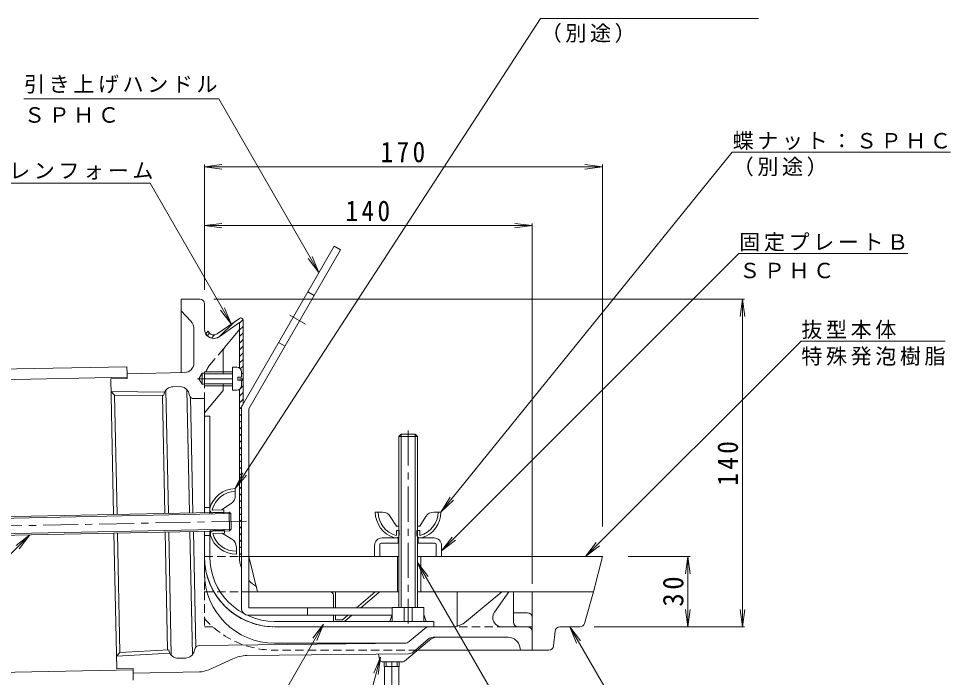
# Model space of a CAD drawing. Units: millimetres at full size, sheet at 1:3, with parts at other scales. Extents: x -328 to 269, y -404 to 363.
# Drawn here: x -128.8 to 269.2, y -258.8 to 22.6 of the extents above; entities that cross this region are included whole.
import ezdxf

# ---------------------------------------------------------------- set-up
doc = ezdxf.new("R2010")
doc.units = ezdxf.units.MM
doc.header["$LTSCALE"] = 3
doc.linetypes.add('CHAIN1', pattern=[8, 5, -1, 1, -1])
doc.linetypes.add('DASHED1', pattern=[1.8, 1.2, -0.6])
for name, color, linetype, lineweight in [('0-0_通り芯', 3, 'Continuous', 9), ('0-1_躯体', 2, 'Continuous', 9), ('0-2_仕上', 6, 'Continuous', 9), ('0-3_建具', 6, 'Continuous', 9), ('0-4_その他', 2, 'Continuous', 9), ('0-5_寸法', 2, 'Continuous', 9), ('0-6_ハッチ', 4, 'Continuous', 9), ('0-7_021', 6, 'Continuous', 9), ('0-9_051', 2, 'Continuous', 9), ('0-A_061', 2, 'Continuous', 9), ('0-B_062', 2, 'Continuous', 9), ('0-C_084', 6, 'Continuous', 9), ('0-D_087', 4, 'Continuous', 9), ('0-E_090', 2, 'Continuous', 9), ('1-5_1-5ﾚｲﾔ', 7, 'Continuous', 9)]:
    doc.layers.add(name, color=color, linetype=linetype, lineweight=lineweight)
doc.styles.add('ＭＳ ゴシック', font='')
doc.styles.get('ＭＳ ゴシック').set_extended_font_data('MS Gothic')

msp = doc.modelspace()

# ---------------------------------------------------------------- linework, layer by layer
at = {"layer": '0-0_通り芯'}
for p, q in [((-51.461, -97.206), (-59.461, -97.206)), ((-59.461, -97.206), (-59.461, -128.6)), ((-49.461, -99.207), (-49.461, -110.026)), ((-55.304, -106.664), (-59.461, -102.206)), ((-34.461, -107.206), (-43.166, -113.302)), ((-34.461, -126.706), (-34.461, -107.206)), ((-53.961, -124.568), (-53.961, -110.074)), ((-40.759, -117.712), (-34.461, -110.206)), ((-41.461, -119.641), (-41.461, -129.076)), ((-89.461, -131.211), (-82.462, -131.068)), ((-89.461, -131.211), (-88.28, -189.199)), ((-57.879, -128.567), (-82.503, -129.069)), ((-82.462, -131.068), (-82.503, -129.069)), ((-50.461, -133.567), (-51.823, -131.206)), ((-49.461, -128.846), (-50.461, -128.846)), ((-49.461, -133.567), (-49.461, -128.846)), ((-59.968, -134.611), (-62.933, -134.672)), ((-49.461, -133.567), (-50.461, -133.567)), ((-41.461, -133.337), (-41.461, -136.207)), ((-66.35, -188.752), (-67.375, -138.412)), ((-66.72, -137.65), (-66.922, -138.417)), ((-64.85, -188.722), (-65.922, -136.107)), ((-55.852, -188.539), (-56.924, -135.923)), ((-56.064, -137.433), (-55.789, -138.326)), ((-54.353, -188.508), (-55.359, -139.081)), ((-41.461, -136.207), (-49.461, -145.741)), ((-34.461, -207.235), (-34.461, -135.706)), ((-53.837, -139.737), (-49.461, -139.648)), ((-49.461, -188.408), (-49.461, -139.648)), ((-88.117, -197.197), (-86.936, -255.185)), ((-65.162, -247.091), (-66.187, -196.751)), ((-63.616, -249.335), (-64.688, -196.72)), ((-54.618, -249.152), (-55.689, -196.537)), ((-53.183, -245.942), (-54.19, -196.506)), ((-49.461, -214.207), (-49.461, -196.41)), ((4.163, -222.206), (-19.49, -222.206)), ((25.121, -222.557), (17.329, -229.096)), ((26.085, -222.206), (33.539, -222.206)), ((41.539, -222.206), (80.539, -222.206)), ((62.451, -234.867), (77.539, -222.206)), ((74.443, -230.912), (80.539, -222.206)), ((5.663, -223.707), (5.663, -229.096)), ((5.663, -232.296), (5.663, -234.907)), ((13.516, -232.296), (10.404, -234.907)), ((56.023, -237.207), (-19.48, -237.207)), ((38.018, -243.517), (44.703, -237.908)), ((88.539, -237.207), (77.72, -237.207)), ((46.341, -242.408), (39.694, -247.986)), ((48.269, -241.707), (80.366, -241.707)), ((90.539, -239.206), (90.539, -247.207)), ((-53.82, -247.608), (-53.586, -246.718)), ((36.125, -244.219), (-51.675, -245.229)), ((-19.461, -244.207), (36.364, -244.207)), ((35.957, -251.856), (46.659, -242.876)), ((85.286, -245.812), (85.539, -247.207)), ((-64.476, -247.825), (-64.709, -247.067)), ((-57.596, -250.587), (-60.571, -250.647)), ((37.785, -248.7), (-31.27, -249.494)), ((25.307, -250.987), (24.9, -248.848)), ((41.498, -247.207), (90.539, -247.207)), ((-37.36, -250.863), (-47.57, -255.554)), ((34.993, -252.207), (26.78, -252.207)), ((-86.936, -255.185), (-79.937, -255.043)), ((-79.897, -257.042), (-79.937, -255.043)), ((-51.541, -256.465), (-79.897, -257.042))]:
    msp.add_line(p, q, dxfattribs=at)
at = {"layer": '0-0_通り芯', "linetype": 'DASHED1'}
for p, q in [((-47.121, -125.295), (-40.759, -117.712)), ((-49.461, -131.722), (-49.461, -139.648))]:
    msp.add_line(p, q, dxfattribs=at)
at = {"layer": '0-0_通り芯', "linetype": 'CHAIN1'}
for p, q in [((-52.43, -131.206), (-32.751, -131.206)), ((-31.42, -192.042), (-156.841, -194.596))]:
    msp.add_line(p, q, dxfattribs=at)
at = {"layer": '0-0_通り芯', "color": 4}
for p, q in [((-89.349, -136.695), (-66.46, -136.944)), ((-89.349, -136.695), (-87.84, -138.189)), ((-87.84, -138.189), (-66.922, -138.417)), ((-87.84, -138.189), (-86.802, -189.169)), ((-86.639, -197.167), (-85.601, -248.146)), ((-85.601, -248.146), (-87.048, -249.701)), ((-87.048, -249.701), (-64.188, -248.521)), ((-85.601, -248.146), (-64.709, -247.067))]:
    msp.add_line(p, q, dxfattribs=at)
at = {"layer": '0-0_通り芯'}
msp.add_lwpolyline([(-50.461, -133.567), (-50.461, -128.846), (-51.823, -131.206)], dxfattribs=at)
for centre, radius, start, end in [((-51.461, -99.207), 2, 0, 90), ((-58.961, -110.074), 5, 0, 42.99997), ((-45.461, -110.026), 4, 180, 304.99998), ((-38.461, -119.641), 3, 139.99997, 180), ((-57.961, -124.568), 4, 271.16649, 0), ((-62.852, -138.671), 4, 91.16684, 165.22134), ((-59.887, -138.61), 4, 17.11198, 91.16684), ((-53.878, -137.738), 2, 197.1116, 271.16649), ((-19.461, -207.207), 30, 180.39281, 269.96318), ((-19.461, -207.207), 15, 180.11045, 198.79729), ((-19.461, -214.207), 30, 180, 270), ((-19.461, -207.207), 15, 222.83381, 238.68459), ((4.163, -223.707), 1.5, 0, 90), ((26.085, -223.707), 1.5, 90, 130.00003), ((77.72, -233.207), 4, 145.00002, 270), ((46.631, -240.207), 3, 90, 129.99988), ((56.023, -227.207), 10, 270, 310.00006), ((88.539, -239.206), 2, 0, 90), ((48.269, -244.707), 3, 90, 130.00002), ((49.872, -246.707), 5, 90, 130.00006), ((80.366, -246.707), 5, 10.30489, 89.99998), ((-51.652, -247.229), 2, 90.65932, 165.22134), ((36.09, -241.219), 3, 270.659, 310.00004), ((-60.653, -246.648), 4, 197.11177, 271.16684), ((-57.688, -246.588), 4, 271.31415, 345.22147), ((-31.098, -264.493), 15, 90.659, 114.67555), ((37.75, -245.7), 3, 270.65909, 310.00003), ((26.78, -250.707), 1.5, 190.78432, 270), ((34.993, -250.707), 1.5, 270, 310.00011), ((-51.745, -246.467), 10, 271.16663, 294.67554)]:
    msp.add_arc(centre, radius, start, end, dxfattribs=at)
at = {"layer": '0-0_通り芯', "linetype": 'DASHED1'}
msp.add_arc((-39.461, -131.722), 10, 139.99989, 180, dxfattribs=at)
at = {"layer": '0-1_躯体', "linetype": 'DASHED1'}
for p, q in [((-49.461, -207.207), (-49.461, -222.207)), ((-49.461, -207.207), (-30.461, -207.207)), ((-49.461, -222.207), (-30.461, -222.207))]:
    msp.add_line(p, q, dxfattribs=at)
at = {"layer": '0-1_躯体'}
for p, q in [((-30.461, -207.207), (-26.711, -222.207)), ((33.539, -207.207), (-30.461, -207.207)), ((33.039, -207.207), (33.039, -222.207)), ((120.539, -207.207), (41.539, -207.207)), ((43.039, -207.207), (43.039, -222.207)), ((120.539, -207.207), (116.789, -222.207)), ((-30.461, -222.207), (33.539, -222.207)), ((41.539, -222.207), (116.789, -222.207))]:
    msp.add_line(p, q, dxfattribs=at)
at = {"layer": '0-2_仕上', "linetype": 'DASHED1'}
for p, q in [((-49.461, -222.207), (-19.476, -222.207)), ((-49.461, -222.207), (-49.461, -237.207)), ((-45.918, -237.207), (-49.461, -237.207)), ((84.539, -237.207), (-19.461, -237.207)), ((41.498, -247.207), (-19.461, -247.207))]:
    msp.add_line(p, q, dxfattribs=at)
at = {"layer": '0-2_仕上'}
for p, q in [((-19.476, -222.207), (33.539, -222.207)), ((41.539, -222.207), (116.789, -222.207)), ((58.539, -222.207), (58.539, -237.207)), ((82.539, -222.207), (82.539, -235.207)), ((90.539, -222.207), (90.539, -247.207)), ((112.952, -235.752), (116.789, -222.207)), ((90.539, -237.207), (84.539, -237.207)), ((102.349, -237.207), (111.027, -237.207)), ((100.359, -239.007), (99.719, -245.406)), ((97.729, -247.207), (41.498, -247.207))]:
    msp.add_line(p, q, dxfattribs=at)
at = {"layer": '0-2_仕上', "color": 4}
for p, q in [((6.539, -229.096), (6.539, -222.207)), ((23.539, -222.207), (15.502, -229.096)), ((6.539, -234.207), (6.539, -232.296)), ((9.539, -234.207), (6.539, -234.207)), ((11.769, -232.296), (9.539, -234.207)), ((82.539, -231.207), (88.539, -231.207))]:
    msp.add_line(p, q, dxfattribs=at)
at = {"layer": '0-2_仕上', "linetype": 'DASHED1'}
for radius, start in [(30, 210.00003), (40, 221.40961)]:
    msp.add_arc((-19.461, -207.206), radius, start, 270, dxfattribs=at)
at = {"layer": '0-2_仕上', "color": 4}
for centre, start, end in [((88.539, -233.207), 0, 90), ((84.539, -235.207), 180, 270)]:
    msp.add_arc(centre, 2, start, end, dxfattribs=at)
at = {"layer": '0-2_仕上'}
for centre, start, end in [((102.349, -239.207), 90, 174.28955), ((111.027, -235.206), 270, 344.18123), ((97.729, -245.207), 270, 354.28961)]:
    msp.add_arc(centre, 2, start, end, dxfattribs=at)
at = {"layer": '0-3_建具'}
for p, q in [((23.239, -202.407), (23.239, -207.207)), ((25.539, -202.007), (25.539, -207.207)), ((33.539, -201.507), (26.039, -201.507)), ((33.539, -199.207), (26.439, -199.207)), ((33.289, -199.207), (33.289, -201.507)), ((48.639, -199.207), (41.539, -199.207)), ((49.039, -201.507), (41.539, -201.507)), ((41.789, -199.207), (41.789, -201.507)), ((49.539, -202.007), (49.539, -207.207)), ((51.839, -202.407), (51.839, -207.207)), ((25.539, -207.207), (23.239, -207.207)), ((51.839, -207.207), (49.539, -207.207))]:
    msp.add_line(p, q, dxfattribs=at)
for centre, radius, start, end in [((26.439, -202.407), 3.2, 90, 180), ((26.039, -202.007), 0.5, 90, 180), ((48.639, -202.407), 3.2, 0, 90), ((49.039, -202.007), 0.5, 0, 90)]:
    msp.add_arc(centre, radius, start, end, dxfattribs=at)
at = {"layer": '0-4_その他', "color": 7}
for p, q in [((-49.461, -40.646), (-42.025, -39.667)), ((-49.461, -39.746), (-49.461, -93.207)), ((120.539, -40.646), (113.103, -39.667)), ((120.539, -39.746), (120.539, -194.324)), ((-49.461, -40.646), (-42.025, -41.625)), ((-49.461, -40.646), (120.539, -40.646)), ((120.539, -40.646), (113.103, -41.625)), ((-49.461, -65.808), (-42.025, -64.829)), ((-49.461, -65.808), (90.539, -65.808)), ((-49.461, -65.808), (-42.025, -66.787)), ((90.539, -65.808), (83.103, -64.829)), ((90.539, -65.808), (83.103, -66.787)), ((90.539, -64.908), (90.539, -218.829)), ((181.312, -97.207), (-45.461, -97.207)), ((180.412, -97.207), (179.433, -104.642)), ((180.412, -237.207), (180.412, -97.207)), ((180.412, -97.207), (181.39, -104.642)), ((157.996, -207.207), (131.539, -207.207)), ((157.096, -207.207), (156.117, -214.642)), ((157.096, -207.207), (158.075, -214.642)), ((157.096, -237.207), (157.096, -207.207)), ((157.096, -237.207), (156.117, -229.771)), ((157.096, -237.207), (158.075, -229.771)), ((180.412, -237.207), (179.433, -229.771)), ((180.412, -237.207), (181.39, -229.771)), ((181.312, -237.207), (117.027, -237.207))]:
    msp.add_line(p, q, dxfattribs=at)
at = {"layer": '0-4_その他'}
for p, q in [((34.539, -154.907), (33.539, -155.906)), ((34.539, -154.907), (34.539, -228.906)), ((40.539, -154.907), (40.539, -228.906)), ((33.539, -155.906), (41.539, -155.906)), ((33.539, -155.906), (33.539, -228.906)), ((41.539, -155.906), (41.539, -228.906))]:
    msp.add_line(p, q, dxfattribs=at)
msp.add_lwpolyline([(34.539, -154.907), (40.539, -154.907), (41.539, -155.906)], dxfattribs=at)
at = {"layer": '0-5_寸法', "color": 7}
for p, q in [((113.393, -207.207), (117.959, -201.256)), ((25.787, -250.147), (24.808, -257.583))]:
    msp.add_line(p, q, dxfattribs=at)
for points in [[(205.492, -115.107), (113.393, -207.207), (119.343, -202.641)], [(3.073, -334.917), (25.787, -250.147), (22.917, -257.076)]]:
    msp.add_lwpolyline(points, dxfattribs=at)
at = {"layer": '0-6_ハッチ'}
for p, q in [((-33.259, -142.542), (5.968, -74.599)), ((-33.661, -144.042), (-33.661, -229.096)), ((-30.461, -144.096), (-30.461, -229.096)), ((30.789, -229.096), (-30.461, -229.096)), ((-5.461, -229.096), (-5.461, -232.296)), ((-30.461, -232.296), (30.66, -232.296))]:
    msp.add_line(p, q, dxfattribs=at)
msp.add_lwpolyline([(-30.461, -144.096), (8.739, -76.199), (5.968, -74.599)], dxfattribs=at)
for centre, radius, start, end in [((-30.661, -144.042), 3, 149.99998, 180), ((-30.461, -229.096), 3.2, 180, 270)]:
    msp.add_arc(centre, radius, start, end, dxfattribs=at)
at = {"layer": '0-7_021'}
for p, q in [((-34.534, -105.427), (-44.027, -112.074)), ((-34.461, -107.206), (-43.166, -113.302)), ((-42.874, -113.098), (-36.766, -106.99)), ((-34.461, -107.513), (-32.983, -106.035)), ((-34.461, -126.706), (-34.461, -107.206)), ((-32.961, -142.026), (-32.961, -106.246)), ((-48.939, -112.002), (-47.812, -110.875)), ((-34.461, -110.341), (-32.961, -108.841)), ((-48.288, -112.855), (-47.228, -111.794)), ((-46.495, -113.89), (-45.105, -112.5)), ((-34.461, -113.17), (-32.961, -111.669)), ((-34.461, -115.998), (-32.961, -114.498)), ((-34.461, -118.826), (-32.961, -117.326)), ((-34.461, -121.655), (-32.961, -120.155)), ((-34.461, -124.483), (-32.961, -122.983)), ((-34.148, -126.998), (-32.961, -125.812)), ((-33.661, -129.34), (-32.961, -128.64)), ((-34.461, -135.797), (-32.961, -134.297)), ((-33.661, -132.168), (-32.961, -131.468)), ((-34.461, -207.206), (-34.461, -135.706)), ((-34.461, -138.625), (-32.961, -137.125)), ((-34.461, -141.454), (-32.961, -139.954)), ((-34.461, -144.282), (-33.595, -143.416)), ((-34.461, -147.11), (-33.661, -146.31)), ((-34.461, -149.939), (-33.661, -149.139)), ((-34.461, -152.767), (-33.661, -151.967)), ((-34.461, -155.596), (-33.661, -154.796)), ((-34.461, -158.424), (-33.661, -157.624)), ((-34.461, -161.252), (-33.661, -160.452)), ((-34.461, -164.081), (-33.661, -163.281)), ((-34.461, -166.909), (-33.661, -166.109)), ((-34.461, -169.738), (-33.661, -168.938)), ((-34.461, -172.566), (-33.661, -171.766)), ((-34.461, -175.394), (-33.661, -174.594)), ((-34.461, -178.223), (-33.661, -177.423)), ((-34.461, -181.051), (-33.661, -180.251)), ((-34.461, -183.88), (-33.661, -183.08)), ((-34.461, -186.708), (-33.661, -185.908)), ((-34.461, -189.537), (-33.661, -188.737)), ((-34.461, -192.365), (-33.661, -191.565)), ((-34.461, -195.193), (-33.661, -194.393)), ((-34.461, -198.022), (-33.661, -197.222)), ((-34.461, -200.85), (-33.661, -200.05)), ((-34.461, -203.679), (-33.661, -202.879)), ((-34.461, -206.507), (-33.661, -205.707)), ((-34.461, -207.206), (-33.661, -207.206))]:
    msp.add_line(p, q, dxfattribs=at)
for centre, radius, start, end in [((-33.961, -106.246), 1, 0, 125.00073), ((-45.461, -110.026), 2.5, 199.85941, 305.00014), ((-45.461, -110.026), 4, 209.60233, 304.99995)]:
    msp.add_arc(centre, radius, start, end, dxfattribs=at)
at = {"layer": '0-9_051'}
for p, q in [((-38.897, -188.193), (-141.961, -190.292)), ((-38.207, -188.856), (-141.961, -190.969)), ((-38.071, -195.501), (-141.961, -197.617)), ((-38.734, -196.192), (-141.961, -198.294))]:
    msp.add_line(p, q, dxfattribs=at)
msp.add_lwpolyline([(-38.897, -188.193), (-38.734, -196.192), (-38.071, -195.501), (-38.207, -188.856)], close=True, dxfattribs=at)
at = {"layer": '0-A_061'}
for p, q in [((-49.461, -128.206), (-49.461, -134.206)), ((-37.461, -128.206), (-49.461, -128.206)), ((-37.461, -129.076), (-49.461, -129.076)), ((-33.661, -130.556), (-33.661, -128.306)), ((-37.461, -133.337), (-49.461, -133.337)), ((-37.461, -134.206), (-49.461, -134.206)), ((-35.161, -131.856), (-33.661, -131.856)), ((-33.661, -134.106), (-33.661, -131.856)), ((-35.661, -136.106), (-37.461, -136.106))]:
    msp.add_line(p, q, dxfattribs=at)
for points in [[(-35.661, -126.306), (-37.461, -126.306), (-37.461, -136.106)], [(-35.161, -131.856), (-35.161, -130.556), (-33.661, -130.556)]]:
    msp.add_lwpolyline(points, dxfattribs=at)
for centre, start, end in [((-35.661, -128.306), 0, 90), ((-35.661, -134.106), 270, 0)]:
    msp.add_arc(centre, 2, start, end, dxfattribs=at)
at = {"layer": '0-B_062'}
for p, q in [((-36.269, -181.15), (-36.33, -178.139)), ((-47.11, -189.037), (-47.161, -186.561)), ((-38.067, -184.572), (-42.146, -187.259)), ((-41.146, -187.239), (-45.945, -187.337)), ((-41.121, -188.439), (-45.92, -188.536)), ((-41.112, -188.915), (-41.146, -187.239)), ((-46.925, -198.159), (-46.975, -195.683)), ((-40.967, -196.037), (-45.766, -196.135)), ((-40.942, -197.237), (-45.741, -197.334)), ((-37.757, -199.776), (-41.942, -197.257)), ((-40.942, -197.237), (-40.976, -195.561)), ((-35.821, -203.122), (-35.76, -206.133))]:
    msp.add_line(p, q, dxfattribs=at)
for centre, radius, start, end in [((-36.06, -189.661), 11.525, 91.34062, 164.39908), ((-36.06, -189.661), 10.325, 91.34062, 166.57605), ((-40.268, -181.231), 4, 303.38348, 1.16699), ((-45.945, -187.337), 1.2, 181.16699, 271.16699), ((-45.949, -187.136), 0.2, 219.43271, 271.16699), ((-45.741, -197.334), 1.2, 91.16699, 181.16699), ((-35.96, -194.61), 11.525, 197.93491, 270.99336), ((-45.737, -197.534), 0.2, 91.16699, 142.90128), ((-35.96, -194.61), 10.325, 195.75793, 270.99336), ((-39.82, -203.203), 4, 1.16699, 58.9505)]:
    msp.add_arc(centre, radius, start, end, dxfattribs=at)
at = {"layer": '0-C_084', "linetype": 'CHAIN1'}
msp.add_line((30.539, -267.207), (30.539, -250.228), dxfattribs=at)
at = {"layer": '0-C_084'}
for p, q in [((27.364, -254.207), (27.364, -252.207)), ((27.364, -254.207), (33.714, -254.207)), ((27.539, -267.207), (27.539, -254.207)), ((28.179, -254.207), (28.179, -252.207)), ((32.899, -254.207), (32.899, -252.207)), ((33.539, -267.207), (33.539, -254.207)), ((33.714, -254.207), (33.714, -252.207))]:
    msp.add_line(p, q, dxfattribs=at)
at = {"layer": '0-D_087'}
for p, q in [((-2.511, -95.685), (-5.282, -94.085)), ((-15.011, -117.335), (-17.782, -115.735)), ((-141.453, -127.269), (-82.564, -126.07)), ((-82.503, -129.069), (-82.564, -126.07)), ((-141.361, -131.768), (-82.472, -130.569)), ((-138.816, -256.742), (-79.927, -255.543)), ((-79.897, -257.042), (-79.836, -260.042))]:
    msp.add_line(p, q, dxfattribs=at)
at = {"layer": '0-D_087', "linetype": 'CHAIN1'}
msp.add_line((-6.239, -107.965), (-12.929, -104.103), dxfattribs=at)
at = {"layer": '0-D_087', "color": 6}
for p, q in [((-47.161, -147.207), (-49.461, -147.207)), ((-49.461, -188.408), (-49.461, -147.207)), ((-47.161, -188.362), (-47.161, -147.207)), ((-47.161, -186.207), (-49.461, -186.207)), ((-49.461, -207.207), (-49.461, -196.41)), ((-47.161, -198.207), (-49.461, -198.207)), ((-47.161, -207.207), (-47.161, -196.363)), ((-19.461, -234.907), (48.539, -234.907)), ((-19.461, -237.207), (48.539, -237.207)), ((48.539, -234.907), (48.539, -237.207))]:
    msp.add_line(p, q, dxfattribs=at)
at = {"layer": '0-D_087', "color": 6, "linetype": 'CHAIN1'}
msp.add_line((37.539, -153.327), (37.539, -235.86), dxfattribs=at)
at = {"layer": '0-D_087', "color": 2}
for p, q in [((30.789, -234.907), (30.789, -228.906)), ((44.289, -228.906), (30.789, -228.906)), ((35.846, -228.906), (35.846, -234.907)), ((39.232, -228.906), (39.232, -234.907)), ((44.289, -234.907), (44.289, -228.906)), ((30.789, -231.906), (29.789, -234.907)), ((44.289, -231.906), (45.289, -234.907))]:
    msp.add_line(p, q, dxfattribs=at)
at = {"layer": '0-D_087', "color": 6}
for radius in [30, 27.7]:
    msp.add_arc((-19.461, -207.207), radius, 180, 270, dxfattribs=at)
at = {"layer": '0-E_090'}
for p, q in [((26.551, -188.207), (23.539, -188.207)), ((29.935, -190.074), (32.539, -194.207)), ((45.143, -190.074), (42.539, -194.207)), ((48.527, -188.207), (51.539, -188.207)), ((32.539, -194.207), (33.539, -194.207)), ((41.539, -194.207), (42.539, -194.207)), ((32.539, -196.107), (32.539, -198.007)), ((32.539, -196.107), (33.739, -196.107)), ((33.739, -196.107), (33.739, -198.007)), ((41.339, -196.107), (41.339, -198.007)), ((41.339, -196.107), (42.539, -196.107)), ((42.539, -196.107), (42.539, -198.007)), ((32.539, -199.207), (31.739, -199.207)), ((43.339, -199.207), (42.539, -199.207))]:
    msp.add_line(p, q, dxfattribs=at)
for centre, radius, start, end in [((35.064, -188.172), 11.525, 180.17363, 253.23209), ((35.064, -188.172), 10.325, 180.17363, 255.40906), ((26.551, -192.207), 4, 32.21649, 90), ((40.014, -188.172), 10.325, 284.59094, 359.82637), ((40.014, -188.172), 11.525, 286.76791, 359.82637), ((48.527, -192.207), 4, 90, 147.78351), ((32.339, -198.007), 0.2, 308.26572, 0), ((32.539, -198.007), 1.2, 270, 0), ((42.539, -198.007), 1.2, 180, 270), ((42.739, -198.007), 0.2, 180, 231.73428)]:
    msp.add_arc(centre, radius, start, end, dxfattribs=at)
at = {"layer": '1-5_1-5ﾚｲﾔ'}
for p, q in [((94.05, 22.63), (187.215, 22.63)), ((-43.353, -11.697), (-126.556, -11.697)), ((-43.353, -11.697), (-0.534, -85.862)), ((176.055, -34.443), (51.539, -188.207)), ((176.055, -34.443), (269.219, -34.443)), ((-72.668, -47.729), (-238.196, -47.729)), ((-72.668, -47.729), (-37.968, -107.831)), ((-0.534, -85.862), (-3.404, -78.932)), ((178.868, -77.777), (51.839, -204.807)), ((178.868, -77.777), (251.009, -77.777)), ((-0.534, -85.862), (-5.1, -79.911)), ((-37.968, -107.831), (-42.534, -101.881)), ((-37.968, -107.831), (-40.838, -100.902)), ((205.492, -115.107), (267.047, -115.107)), ((-36.33, -178.139), (-33.101, -171.369)), ((51.539, -188.207), (55.458, -181.812)), ((51.539, -188.207), (56.979, -183.044)), ((-123.991, -197.928), (-128.557, -203.878)), ((51.839, -204.807), (56.405, -198.856)), ((51.839, -204.807), (57.789, -200.241)), ((101.356, -313.335), (41.539, -209.728)), ((41.539, -209.728), (44.409, -216.657)), ((41.539, -209.728), (46.105, -215.678)), ((-31.583, -293.335), (1.461, -236.101)), ((1.461, -236.101), (-3.104, -242.052)), ((1.461, -236.101), (-1.409, -243.031)), ((106.688, -237.207), (109.558, -244.136)), ((106.688, -237.207), (111.254, -243.157)), ((125.703, -270.141), (106.688, -237.207))]:
    msp.add_line(p, q, dxfattribs=at)
for points in [[(94.05, 22.63), (-36.33, -178.139), (-31.459, -172.436)], [(-173.328, -247.264), (-123.991, -197.928), (-129.942, -202.494)]]:
    msp.add_lwpolyline(points, dxfattribs=at)

# ---------------------------------------------------------------- texts
at = {"layer": '0-4_その他', "char_height": 8.798, "attachment_point": 7, "style": 'ＭＳ ゴシック'}
for s, insert in [('\\T1.27;\\W0.9;170', (25.789, -38.846)), ('\\T1.27;\\W0.9;140', (10.789, -64.008))]:
    msp.add_mtext(s, dxfattribs=dict(at, insert=insert))
at = {"layer": '0-4_その他', "char_height": 8.798, "attachment_point": 7, "rotation": 90, "style": 'ＭＳ ゴシック'}
for s, insert in [('\\T1.27;\\W0.9;140', (178.612, -176.957)), ('\\T1.27;\\W0.95;30', (155.296, -228.582))]:
    msp.add_mtext(s, dxfattribs=dict(at, insert=insert))
at = {"layer": '1-5_1-5ﾚｲﾔ', "char_height": 6.598, "attachment_point": 7, "style": 'ＭＳ ゴシック'}
for s, insert in [('\\T1.17;（別途）', (94.215, 12.271)), ('\\T1.17;引き上げハンドル', (-126.556, -9.379)), ('\\T1.17;ＳＰＨＣ', (-126.556, -21.95)), ('\\T1.17;蝶ナット：ＳＰＨＣ', (176.219, -33.554)), ('\\T1.17;養生シート：ポリエチレンフォーム', (-238.196, -46.327)), ('\\T1.17;（別途）', (176.219, -44.801)), ('\\T1.17;固定プレートＢ', (179.009, -76.868)), ('\\T1.17;ＳＰＨＣ', (179.009, -88.401)), ('\\T1.17;抜型本体', (205.547, -114.284)), ('\\T1.17;特殊発泡樹脂', (205.547, -125.646))]:
    msp.add_mtext(s, dxfattribs=dict(at, insert=insert))

doc.saveas('drawing.dxf')
